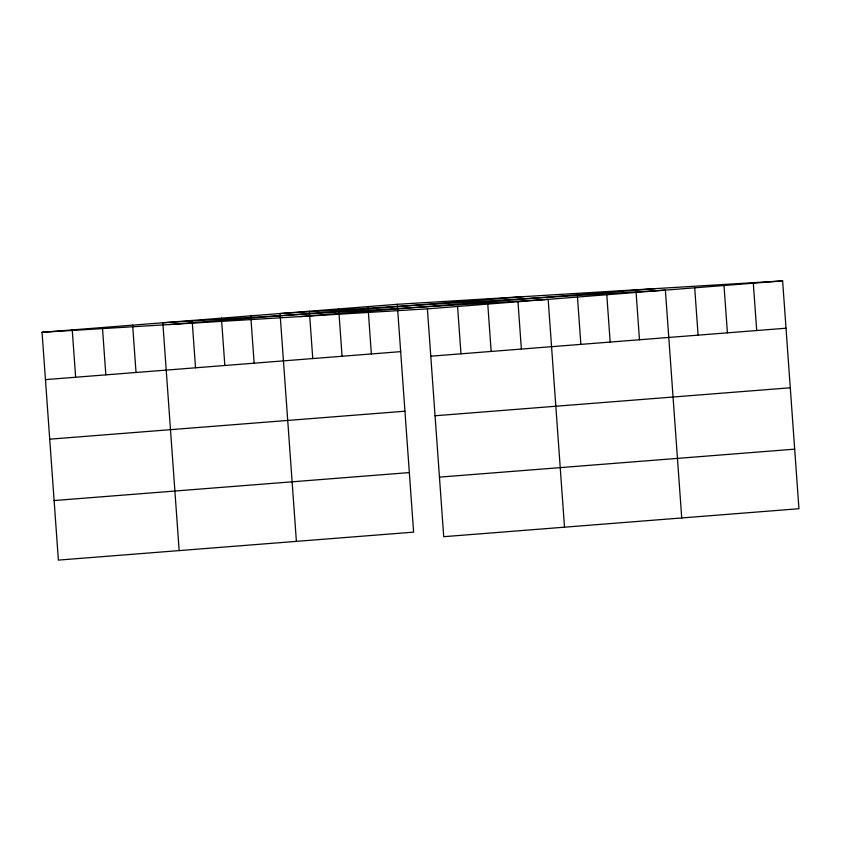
<?xml version="1.0" encoding="UTF-8"?>
<svg xmlns="http://www.w3.org/2000/svg" width="841" height="841" viewBox="0 0 841 841"><rect width="100%" height="100%" fill="white"/><g stroke="black" fill="none" stroke-linecap="round" stroke-linejoin="round"><path stroke-width="1.26" d="M42.05 332.279L397.278 304.305L782.624 280.894L798.95 508.721L443.722 536.695L427.386 308.857L42.05 332.279L58.386 560.106L413.614 532.143L397.278 304.305M169.209 324.552L524.448 296.579M300.226 316.584L655.454 288.621M427.386 308.857L782.624 280.894M45.446 379.617L400.673 351.643M430.781 356.195L786.009 328.221M49.714 439.181L404.942 411.207M435.049 415.759L790.277 387.785M54.108 500.542L409.346 472.579M439.444 477.131L794.682 449.157M753.315 283.196L756.7 330.534M724.006 285.509L727.402 332.836M694.698 287.811L698.093 335.149M681.725 517.951L665.389 290.124L280.053 313.535L296.389 541.373M636.09 292.426L639.475 339.764M606.782 294.739L610.177 342.066M577.473 297.041L580.868 344.379M564.5 527.181L548.164 299.354L162.828 322.765L179.165 550.603M517.972 301.73L521.367 349.057M487.78 304.106L491.165 351.433M457.578 306.481L460.973 353.819M367.98 306.618L371.365 353.945M338.671 308.92L342.066 356.258M309.362 311.233L312.757 358.56M250.744 315.848L254.14 363.175M221.446 318.15L224.831 365.488M192.137 320.463L195.532 367.79M132.636 325.152L136.032 372.479M102.444 327.527L105.829 374.855M72.242 329.903L75.637 377.231"/></g></svg>
